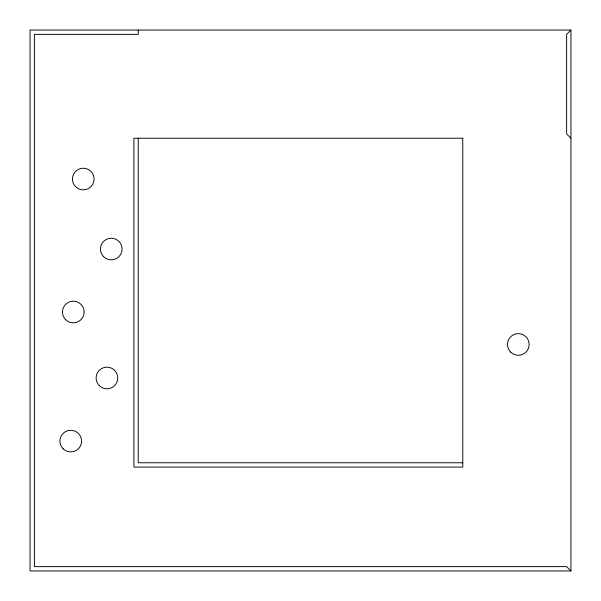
<?xml version="1.0" encoding="UTF-8"?>
<svg xmlns="http://www.w3.org/2000/svg" width="601" height="601" viewBox="0 0 601 601"><rect width="100%" height="100%" fill="white"/><g stroke="black" fill="none" stroke-linecap="round" stroke-linejoin="round"><path stroke-width="0.9" d="M570.95 30.05L570.95 570.95L30.05 570.95L30.05 30.05L570.95 30.05L566.623 34.377L566.623 133.903L570.95 138.23M462.77 462.77L138.23 462.77L138.23 138.23M570.95 570.95L566.623 566.623L34.377 566.623L34.377 34.377L138.23 34.377L138.23 30.05M462.77 138.23L133.903 138.23L133.903 467.097L462.77 467.097L462.77 138.23M510.655 352.103A10.818 10.818 0 0 0 528.752 347.25A10.818 10.818 0 0 0 515.5 334.006A10.818 10.818 0 0 0 510.655 352.103M75.621 186.678A10.818 10.818 0 0 0 93.718 181.825A10.818 10.818 0 0 0 80.474 168.581A10.818 10.818 0 0 0 75.621 186.678M103.612 256.68A10.818 10.818 0 0 0 121.71 251.827A10.818 10.818 0 0 0 108.458 238.582A10.818 10.818 0 0 0 103.612 256.68M65.637 319.657A10.818 10.818 0 0 0 83.742 314.811A10.818 10.818 0 0 0 70.49 301.559A10.818 10.818 0 0 0 65.637 319.657M99.285 385.632A10.818 10.818 0 0 0 117.39 380.779A10.818 10.818 0 0 0 104.138 367.534A10.818 10.818 0 0 0 99.285 385.632M63.097 448.752A10.818 10.818 0 0 0 81.195 443.906A10.818 10.818 0 0 0 67.943 430.654A10.818 10.818 0 0 0 63.097 448.752"/></g></svg>
